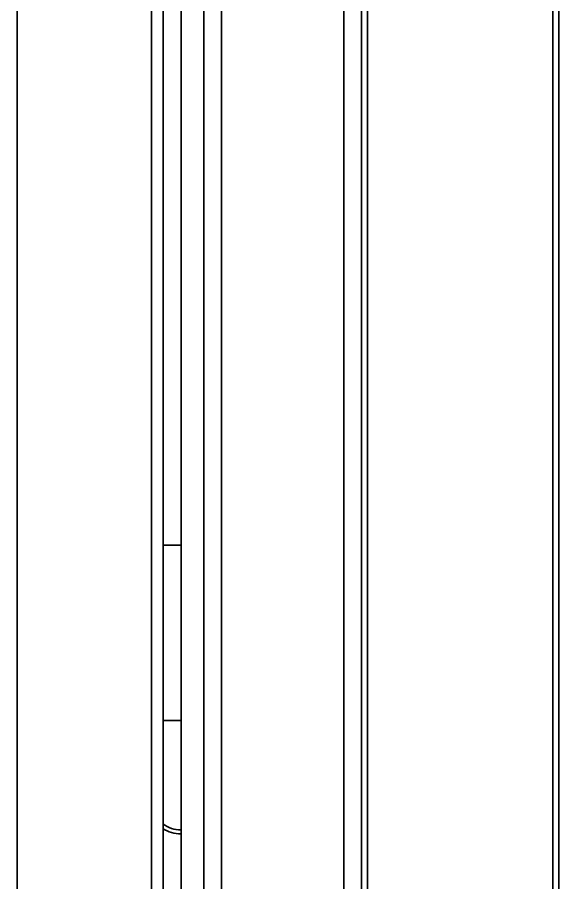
# Model space of a CAD drawing. Header units: millimetres. Extents: x 32496 to 166256, y 3504 to 23939.
# Drawn here: x 96116.8 to 96391.3, y 20812.3 to 21251.5 of the extents above; entities that cross this region are included whole.
import ezdxf

# ---------------------------------------------------------------- set-up
doc = ezdxf.new("R2010")
doc.units = ezdxf.units.MM
doc.layers.get('0').update_dxf_attribs({"lineweight": 35})

# ---------------------------------------------------------------- blocks, each defined once
blk = doc.blocks.new('8-1250')
at = {"linetype": 'Continuous'}
for p, q in [((-3742.63, -34671.29), (-3742.63, -32152.29)), ((-3680.63, -34671.29), (-3680.63, -32152.29)), ((-3671.63, -32152.29), (-3671.63, -34671.29)), ((-3668.63, -32152.29), (-3668.63, -34671.29)), ((-3574.63, -32152.29), (-3574.63, -34671.29)), ((-3571.63, -32152.29), (-3571.63, -34671.29)), ((-3751.63, -34591.29), (-3751.63, -32232.29)), ((-3846.13, -32251.79), (-3846.13, -34571.79)), ((-3778.13, -34571.79), (-3778.13, -32251.79)), ((-3772.13, -32251.79), (-3772.13, -34571.79)), ((-3763.13, -32421.29), (-3763.13, -34421.29)), ((-3763.13, -33776.79), (-3772.13, -33776.79)), ((-3763.13, -33865.79), (-3772.13, -33865.79))]:
    blk.add_line(p, q, dxfattribs=at)
for radius, start in [(15, 232.4283), (17, 237.3289)]:
    blk.add_arc((-3763.13, -33906.29), radius, start, 270, dxfattribs=at)

msp = doc.modelspace()

# ---------------------------------------------------------------- block references
at = {"color": 6}
msp.add_blockref('8-1250', (99962.893, 54760.291), dxfattribs=at)

doc.saveas('drawing.dxf')
